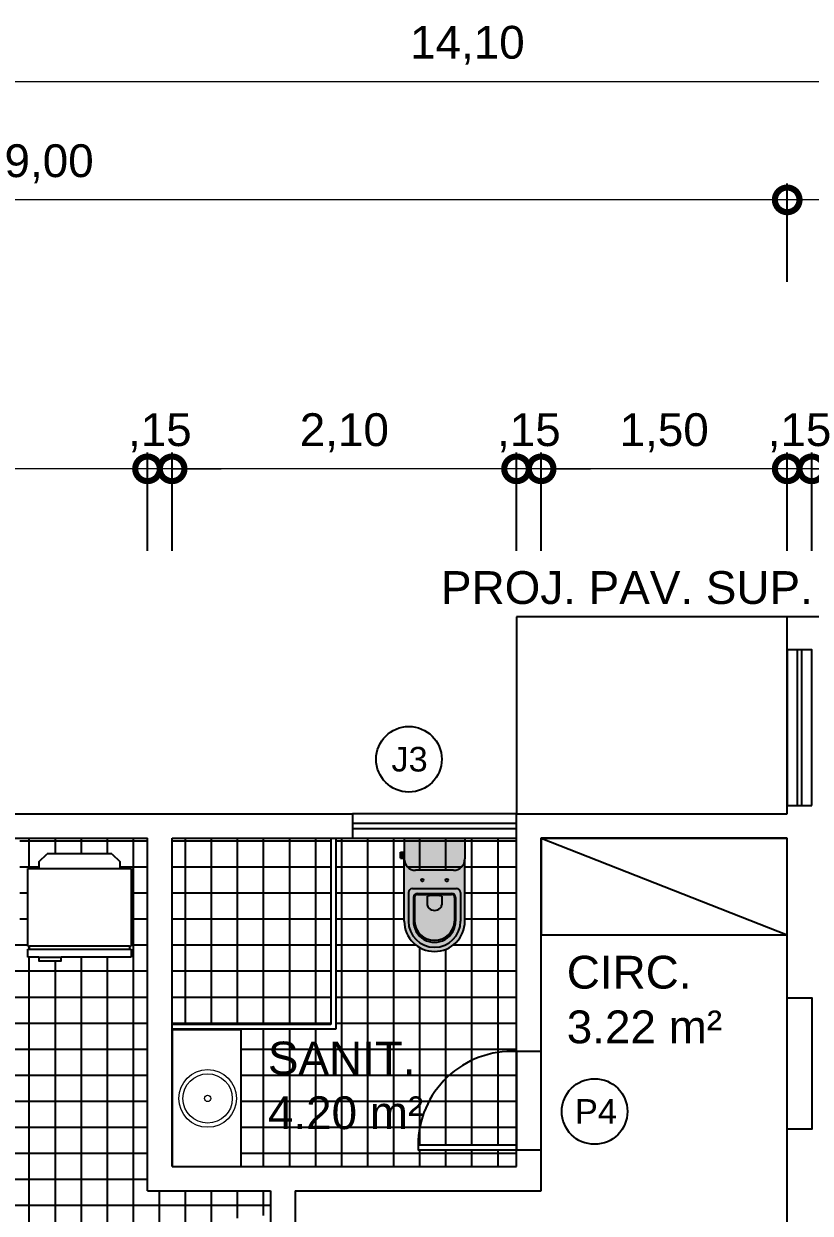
# Model space of a CAD drawing. Header units: millimetres. Extents: x 749.9 to 777.5, y 255.4 to 274.5.
# Drawn here: x 760.04 to 764.84, y 267.24 to 274.49 of the extents above; entities that cross this region are included whole.
import ezdxf
from ezdxf.enums import TextEntityAlignment as Align

# ---------------------------------------------------------------- set-up
doc = ezdxf.new("R2010")
doc.units = ezdxf.units.MM
doc.linetypes.add('DIVIDE', pattern=[31.75, 12.7, -6.35, 0, -6.35, 0, -6.35])
for name, color, linetype in [('ARQ_ALV CT', 5, 'Continuous'), ('ARQ_ESQ CT', 30, 'Continuous'), ('ARQ_ESQ VS', 2, 'Continuous'), ('ARQ_MOB 01', 74, 'Continuous'), ('ARQ_PISO', 1, 'Continuous'), ('ARQ_PROJ SUP', 1, 'DIVIDE'), ('ARQ_SAN 01', 1, 'Continuous'), ('ARQ_SAN 02', 2, 'Continuous'), ('ARQ_TXT 01', 130, 'Continuous'), ('SIMB_PREENCHIMENTO', 253, 'Continuous')]:
    doc.layers.add(name, color=color, linetype=linetype)
doc.layers.add('ARQ_COTA_AZUL', color=5, linetype='Continuous', lineweight=20, true_color=0x0000ff)
doc.layers.add('ARQ_texto_elementos', color=9, linetype='Continuous', lineweight=20)
doc.styles.add('Annot_2.0mm', font='arial.ttf', dxfattribs={"height": 2})
doc.styles.add('cota', font='arial.ttf')
doc.styles.get("Standard").update_dxf_attribs({"font": 'arial.ttf'})
doc.dimstyles.new('Info 01 - annot', dxfattribs={"dimtxt": 2, "dimasz": 3, "dimexe": 1, "dimexo": 1, "dimgap": 1, "dimtad": 1, "dimzin": 4, "dimtxsty": 'cota', "dimblk": 'DOTSMALL', "dimcen": 2, "dimdle": 1, "dimclrd": 256, "dimclre": 256, "dimclrt": 1, "dimazin": 2, "dimtfac": 0.09, "dimtix": 1, "dimtmove": 2, "dimatfit": 2, "dimfxl": 5, "dimfxlon": 1, "dimtolj": 1, "dimtzin": 4, "dimlwd": -1, "dimarcsym": 1})
pattern_1 = [(0, (719.43577, 257.60684), (0, 0.15875), []), (90, (719.43577, 257.60684), (-0.15875, 1e-17), [])]

# ---------------------------------------------------------------- blocks, each defined once
blk = doc.blocks.new('VASO_BELL')
at = {"true_color": 0xffffff}
h = blk.add_hatch(color=7, dxfattribs=at)
h.dxf.hatch_style = 1
edge = h.paths.add_edge_path()
edge.add_line((0, 0), (0.37, 0))
edge.add_line((0.37, 0), (0.37, -0.126))
edge.add_line((0.37, -0.126), (0.37, -0.505))
edge.add_arc((0.185, -0.505), 0.185, 180, 360, ccw=False)
edge.add_line((0, -0.505), (0, -0.126))
edge.add_line((0, -0.126), (0, 0))
h = blk.add_hatch(color=7, dxfattribs=at)
h.dxf.hatch_style = 1
h.paths.add_polyline_path([(-0.0067, -0.0855), (-0.0217, -0.0855), (-0.0217, -0.1205), (-0.0067, -0.1205)])
h = blk.add_hatch(color=7, dxfattribs=at)
h.dxf.hatch_style = 1
h.paths.add_polyline_path([(0, -0.089), (-0.0067, -0.089), (-0.0067, -0.1171), (0, -0.1171)])
at = {"layer": 'ARQ_SAN 01'}
for p, q in [((0.0565, -0.3611), (0.0565, -0.505)), ((0.0625, -0.3611), (0.0625, -0.505)), ((0.0815, -0.3361), (0.2885, -0.3361)), ((0.0815, -0.3421), (0.2885, -0.3421)), ((0.141, -0.3532), (0.141, -0.4061)), ((0.229, -0.3532), (0.229, -0.4061)), ((0.3075, -0.3611), (0.3075, -0.505)), ((0.3135, -0.3611), (0.3135, -0.505))]:
    blk.add_line(p, q, dxfattribs=at)
for centre in [(0.11, -0.255), (0.26, -0.255)]:
    blk.add_circle(centre, 0.0075, dxfattribs=at)
for centre, radius, start, end in [((0.0815, -0.3611), 0.025, 90, 180), ((0.0815, -0.3611), 0.019, 90, 180), ((0.1911, -0.5922), 0.2442, 91.42642, 101.83306), ((0.1789, -0.5922), 0.2442, 78.16694, 88.57358), ((0.2885, -0.3611), 0.025, 0, 90), ((0.2885, -0.3611), 0.019, 0, 90), ((0.168, -0.4061), 0.027, 180, 229.16778), ((0.185, -0.3864), 0.053, 229.16778, 310.83222), ((0.202, -0.4061), 0.027, 310.83222, 0), ((0.185, -0.5055), 0.1285, 179.77728, 0.22272), ((0.185, -0.4994), 0.1226, 182.60055, 357.39945)]:
    blk.add_arc(centre, radius, start, end, dxfattribs=at)
at = {"layer": 'ARQ_SAN 02'}
for p, q in [((0, 0), (0, -0.126)), ((0, 0), (0.37, 0)), ((0.37, 0), (0.37, -0.126)), ((-0.0217, -0.0855), (-0.0065, -0.0855)), ((-0.0217, -0.1205), (-0.0217, -0.0855)), ((-0.0217, -0.1205), (-0.0067, -0.1205)), ((-0.0067, -0.1205), (-0.0067, -0.0855)), ((0, -0.089), (-0.0067, -0.089)), ((0, -0.1171), (-0.0067, -0.1171)), ((0, -0.505), (0, -0.126)), ((0.37, -0.505), (0.37, -0.126)), ((0.301, -0.195), (0.069, -0.195)), ((0.026, -0.3311), (0.026, -0.505)), ((0.051, -0.3061), (0.319, -0.3061)), ((0.344, -0.3311), (0.344, -0.505))]:
    blk.add_line(p, q, dxfattribs=at)
for centre, radius, start, end in [((0.069, -0.126), 0.069, 180, 270), ((0.301, -0.126), 0.069, 270, 0), ((0.051, -0.3311), 0.025, 90, 180), ((0.319, -0.3311), 0.025, 0, 90), ((0.185, -0.505), 0.185, 180, 0), ((0.185, -0.505), 0.159, 180, 0)]:
    blk.add_arc(centre, radius, start, end, dxfattribs=at)
blk = doc.blocks.new('_DotSmall')
at = {"color": 0, "linetype": 'ByBlock', "const_width": 0.5}
blk.add_lwpolyline([(-0.0625, 0, 1), (0.0625, 0, 1)], format="xyb", close=True, dxfattribs=at)
blk = doc.blocks.new('*D63')
at = {"layer": 'ARQ_COTA_AZUL', "lineweight": -2, "transparency": 16777216}
for p, q in [((764.8465, 271.2808), (764.8465, 271.8808)), ((768.3465, 271.2808), (768.3465, 271.8808))]:
    blk.add_line(p, q, dxfattribs=at)
at = {"layer": 'ARQ_COTA_AZUL', "transparency": 16777216}
blk.add_line((768.4465, 271.7808), (764.7465, 271.7808), dxfattribs=at)
at = {"layer": 'ARQ_COTA_AZUL', "transparency": 16777216, "xscale": 0.3, "yscale": 0.3, "zscale": 0.3, "rotation": 180}
blk.add_blockref('_DotSmall', (764.8465, 271.7808), dxfattribs=at)
at = {"layer": 'ARQ_COTA_AZUL', "transparency": 16777216, "xscale": 0.3, "yscale": 0.3, "zscale": 0.3}
blk.add_blockref('_DotSmall', (768.3465, 271.7808), dxfattribs=at)
at = {"layer": 'ARQ_COTA_AZUL', "color": 1, "transparency": 16777216, "insert": (766.5965, 272.001), "char_height": 0.2, "attachment_point": 5, "style": 'cota'}
blk.add_mtext('\\A1;3,50', dxfattribs=at)
blk = doc.blocks.new('*D64')
at = {"layer": 'ARQ_COTA_AZUL', "lineweight": -2, "transparency": 16777216}
for p, q in [((764.6965, 271.2808), (764.6965, 271.8808)), ((764.8465, 271.2808), (764.8465, 271.8808))]:
    blk.add_line(p, q, dxfattribs=at)
at = {"layer": 'ARQ_COTA_AZUL', "transparency": 16777216}
for p, q in [((764.6965, 271.7808), (764.3965, 271.7808)), ((764.8465, 271.7808), (764.6965, 271.7808)), ((764.8465, 271.7808), (765.1465, 271.7808))]:
    blk.add_line(p, q, dxfattribs=at)
at = {"layer": 'ARQ_COTA_AZUL', "transparency": 16777216, "xscale": 0.3, "yscale": 0.3, "zscale": 0.3}
blk.add_blockref('_DotSmall', (764.6965, 271.7808), dxfattribs=at)
at = {"layer": 'ARQ_COTA_AZUL', "transparency": 16777216, "xscale": 0.3, "yscale": 0.3, "zscale": 0.3, "rotation": 180}
blk.add_blockref('_DotSmall', (764.8465, 271.7808), dxfattribs=at)
at = {"layer": 'ARQ_COTA_AZUL', "color": 1, "transparency": 16777216, "insert": (764.7715, 272.001), "char_height": 0.2, "attachment_point": 5, "style": 'cota'}
blk.add_mtext('\\A1;,15', dxfattribs=at)
blk = doc.blocks.new('*D65')
at = {"layer": 'ARQ_COTA_AZUL', "lineweight": -2, "transparency": 16777216}
for p, q in [((763.1965, 271.2808), (763.1965, 271.8808)), ((764.6965, 271.2808), (764.6965, 271.8808))]:
    blk.add_line(p, q, dxfattribs=at)
at = {"layer": 'ARQ_COTA_AZUL', "transparency": 16777216}
blk.add_line((764.7965, 271.7808), (763.0965, 271.7808), dxfattribs=at)
at = {"layer": 'ARQ_COTA_AZUL', "transparency": 16777216, "xscale": 0.3, "yscale": 0.3, "zscale": 0.3, "rotation": 180}
blk.add_blockref('_DotSmall', (763.1965, 271.7808), dxfattribs=at)
at = {"layer": 'ARQ_COTA_AZUL', "transparency": 16777216, "xscale": 0.3, "yscale": 0.3, "zscale": 0.3}
blk.add_blockref('_DotSmall', (764.6965, 271.7808), dxfattribs=at)
at = {"layer": 'ARQ_COTA_AZUL', "color": 1, "transparency": 16777216, "insert": (763.9465, 272.001), "char_height": 0.2, "attachment_point": 5, "style": 'cota'}
blk.add_mtext('\\A1;1,50', dxfattribs=at)
blk = doc.blocks.new('*D66')
at = {"layer": 'ARQ_COTA_AZUL', "lineweight": -2, "transparency": 16777216}
for p, q in [((763.0465, 271.2808), (763.0465, 271.8808)), ((763.1965, 271.2808), (763.1965, 271.8808))]:
    blk.add_line(p, q, dxfattribs=at)
at = {"layer": 'ARQ_COTA_AZUL', "transparency": 16777216}
for p, q in [((763.0465, 271.7808), (762.7465, 271.7808)), ((763.1965, 271.7808), (763.0465, 271.7808)), ((763.1965, 271.7808), (763.4965, 271.7808))]:
    blk.add_line(p, q, dxfattribs=at)
at = {"layer": 'ARQ_COTA_AZUL', "transparency": 16777216, "xscale": 0.3, "yscale": 0.3, "zscale": 0.3}
blk.add_blockref('_DotSmall', (763.0465, 271.7808), dxfattribs=at)
at = {"layer": 'ARQ_COTA_AZUL', "transparency": 16777216, "xscale": 0.3, "yscale": 0.3, "zscale": 0.3, "rotation": 180}
blk.add_blockref('_DotSmall', (763.1965, 271.7808), dxfattribs=at)
at = {"layer": 'ARQ_COTA_AZUL', "color": 1, "transparency": 16777216, "insert": (763.1215, 272.001), "char_height": 0.2, "attachment_point": 5, "style": 'cota'}
blk.add_mtext('\\A1;,15', dxfattribs=at)
blk = doc.blocks.new('*D67')
at = {"layer": 'ARQ_COTA_AZUL', "lineweight": -2, "transparency": 16777216}
for p, q in [((760.9465, 271.2808), (760.9465, 271.8808)), ((763.0465, 271.2808), (763.0465, 271.8808))]:
    blk.add_line(p, q, dxfattribs=at)
at = {"layer": 'ARQ_COTA_AZUL', "transparency": 16777216}
blk.add_line((763.1465, 271.7808), (760.8465, 271.7808), dxfattribs=at)
at = {"layer": 'ARQ_COTA_AZUL', "transparency": 16777216, "xscale": 0.3, "yscale": 0.3, "zscale": 0.3, "rotation": 180}
blk.add_blockref('_DotSmall', (760.9465, 271.7808), dxfattribs=at)
at = {"layer": 'ARQ_COTA_AZUL', "transparency": 16777216, "xscale": 0.3, "yscale": 0.3, "zscale": 0.3}
blk.add_blockref('_DotSmall', (763.0465, 271.7808), dxfattribs=at)
at = {"layer": 'ARQ_COTA_AZUL', "color": 1, "transparency": 16777216, "insert": (761.9965, 272.001), "char_height": 0.2, "attachment_point": 5, "style": 'cota'}
blk.add_mtext('\\A1;2,10', dxfattribs=at)
blk = doc.blocks.new('*D68')
at = {"layer": 'ARQ_COTA_AZUL', "lineweight": -2, "transparency": 16777216}
for p, q in [((760.7965, 271.2808), (760.7965, 271.8808)), ((760.9465, 271.2808), (760.9465, 271.8808))]:
    blk.add_line(p, q, dxfattribs=at)
at = {"layer": 'ARQ_COTA_AZUL', "transparency": 16777216}
for p, q in [((760.7965, 271.7808), (760.4965, 271.7808)), ((760.9465, 271.7808), (760.7965, 271.7808)), ((760.9465, 271.7808), (761.2465, 271.7808))]:
    blk.add_line(p, q, dxfattribs=at)
at = {"layer": 'ARQ_COTA_AZUL', "transparency": 16777216, "xscale": 0.3, "yscale": 0.3, "zscale": 0.3}
blk.add_blockref('_DotSmall', (760.7965, 271.7808), dxfattribs=at)
at = {"layer": 'ARQ_COTA_AZUL', "transparency": 16777216, "xscale": 0.3, "yscale": 0.3, "zscale": 0.3, "rotation": 180}
blk.add_blockref('_DotSmall', (760.9465, 271.7808), dxfattribs=at)
at = {"layer": 'ARQ_COTA_AZUL', "color": 1, "transparency": 16777216, "insert": (760.8715, 272.001), "char_height": 0.2, "attachment_point": 5, "style": 'cota'}
blk.add_mtext('\\A1;,15', dxfattribs=at)
blk = doc.blocks.new('*D69')
at = {"layer": 'ARQ_COTA_AZUL', "lineweight": -2, "transparency": 16777216}
for p, q in [((757.0465, 271.2808), (757.0465, 271.8808)), ((760.7965, 271.2808), (760.7965, 271.8808))]:
    blk.add_line(p, q, dxfattribs=at)
at = {"layer": 'ARQ_COTA_AZUL', "transparency": 16777216}
blk.add_line((760.8965, 271.7808), (756.9465, 271.7808), dxfattribs=at)
at = {"layer": 'ARQ_COTA_AZUL', "transparency": 16777216, "xscale": 0.3, "yscale": 0.3, "zscale": 0.3, "rotation": 180}
blk.add_blockref('_DotSmall', (757.0465, 271.7808), dxfattribs=at)
at = {"layer": 'ARQ_COTA_AZUL', "transparency": 16777216, "xscale": 0.3, "yscale": 0.3, "zscale": 0.3}
blk.add_blockref('_DotSmall', (760.7965, 271.7808), dxfattribs=at)
at = {"layer": 'ARQ_COTA_AZUL', "color": 1, "transparency": 16777216, "insert": (758.9215, 272.001), "char_height": 0.2, "attachment_point": 5, "style": 'cota'}
blk.add_mtext('\\A1;3,75', dxfattribs=at)
blk = doc.blocks.new('*D72')
at = {"layer": 'ARQ_COTA_AZUL', "transparency": 16777216}
for p, q in [((753.2182, 269.6783), (753.2182, 269.9783)), ((753.2182, 269.6783), (753.2182, 269.5283)), ((753.2182, 269.5283), (753.2182, 269.2283))]:
    blk.add_line(p, q, dxfattribs=at)
at = {"layer": 'ARQ_COTA_AZUL', "lineweight": -2, "transparency": 16777216}
for p, q in [((753.7182, 269.6783), (753.1182, 269.6783)), ((753.7182, 269.5283), (753.1182, 269.5283))]:
    blk.add_line(p, q, dxfattribs=at)
at = {"layer": 'ARQ_COTA_AZUL', "transparency": 16777216, "xscale": 0.3, "yscale": 0.3, "zscale": 0.3}
for p, rotation in [((753.2182, 269.6783), 270), ((753.2182, 269.5283), 90)]:
    blk.add_blockref('_DotSmall', p, dxfattribs=dict(at, rotation=rotation))
at = {"layer": 'ARQ_COTA_AZUL', "color": 1, "transparency": 16777216, "insert": (752.998, 269.6033), "char_height": 0.2, "attachment_point": 5, "rotation": 90, "style": 'cota'}
blk.add_mtext('\\A1;,15', dxfattribs=at)
blk = doc.blocks.new('*D96')
at = {"layer": 'ARQ_COTA_AZUL', "lineweight": -2, "transparency": 16777216}
for p, q in [((764.6965, 272.9206), (764.6965, 273.5206)), ((768.4965, 272.9206), (768.4965, 273.5206))]:
    blk.add_line(p, q, dxfattribs=at)
at = {"layer": 'ARQ_COTA_AZUL', "transparency": 16777216}
blk.add_line((768.5965, 273.4206), (764.5965, 273.4206), dxfattribs=at)
at = {"layer": 'ARQ_COTA_AZUL', "transparency": 16777216, "xscale": 0.3, "yscale": 0.3, "zscale": 0.3, "rotation": 180}
blk.add_blockref('_DotSmall', (764.6965, 273.4206), dxfattribs=at)
at = {"layer": 'ARQ_COTA_AZUL', "transparency": 16777216, "xscale": 0.3, "yscale": 0.3, "zscale": 0.3}
blk.add_blockref('_DotSmall', (768.4965, 273.4206), dxfattribs=at)
at = {"layer": 'ARQ_COTA_AZUL', "color": 1, "transparency": 16777216, "insert": (766.5965, 273.6408), "char_height": 0.2, "attachment_point": 5, "style": 'cota'}
blk.add_mtext('\\A1;3,80', dxfattribs=at)
blk = doc.blocks.new('*D97')
at = {"layer": 'ARQ_COTA_AZUL', "lineweight": -2, "transparency": 16777216}
for p, q in [((755.6965, 272.9206), (755.6965, 273.5206)), ((764.6965, 272.9206), (764.6965, 273.5206))]:
    blk.add_line(p, q, dxfattribs=at)
at = {"layer": 'ARQ_COTA_AZUL', "transparency": 16777216}
blk.add_line((764.7965, 273.4206), (755.5965, 273.4206), dxfattribs=at)
at = {"layer": 'ARQ_COTA_AZUL', "transparency": 16777216, "xscale": 0.3, "yscale": 0.3, "zscale": 0.3, "rotation": 180}
blk.add_blockref('_DotSmall', (755.6965, 273.4206), dxfattribs=at)
at = {"layer": 'ARQ_COTA_AZUL', "transparency": 16777216, "xscale": 0.3, "yscale": 0.3, "zscale": 0.3}
blk.add_blockref('_DotSmall', (764.6965, 273.4206), dxfattribs=at)
at = {"layer": 'ARQ_COTA_AZUL', "color": 1, "transparency": 16777216, "insert": (760.1965, 273.6408), "char_height": 0.2, "attachment_point": 5, "style": 'cota'}
blk.add_mtext('\\A1;9,00', dxfattribs=at)
blk = doc.blocks.new('*D98')
at = {"layer": 'ARQ_COTA_AZUL', "transparency": 16777216}
blk.add_line((751.6672, 270.9783), (751.6672, 269.5783), dxfattribs=at)
at = {"layer": 'ARQ_COTA_AZUL', "lineweight": -2, "transparency": 16777216}
for p, q in [((752.1672, 270.8783), (751.5672, 270.8783)), ((752.1672, 269.6783), (751.5672, 269.6783))]:
    blk.add_line(p, q, dxfattribs=at)
at = {"layer": 'ARQ_COTA_AZUL', "transparency": 16777216, "xscale": 0.3, "yscale": 0.3, "zscale": 0.3}
for p, rotation in [((751.6672, 270.8783), 90), ((751.6672, 269.6783), 270)]:
    blk.add_blockref('_DotSmall', p, dxfattribs=dict(at, rotation=rotation))
at = {"layer": 'ARQ_COTA_AZUL', "color": 1, "transparency": 16777216, "insert": (751.447, 270.2783), "char_height": 0.2, "attachment_point": 5, "rotation": 90, "style": 'cota'}
blk.add_mtext('\\A1;1,20', dxfattribs=at)
blk = doc.blocks.new('*D99')
at = {"layer": 'ARQ_COTA_AZUL', "transparency": 16777216}
blk.add_line((751.6672, 269.7783), (751.6672, 266.0783), dxfattribs=at)
at = {"layer": 'ARQ_COTA_AZUL', "lineweight": -2, "transparency": 16777216}
for p, q in [((752.1672, 269.6783), (751.5672, 269.6783)), ((752.1672, 266.1783), (751.5672, 266.1783))]:
    blk.add_line(p, q, dxfattribs=at)
at = {"layer": 'ARQ_COTA_AZUL', "transparency": 16777216, "xscale": 0.3, "yscale": 0.3, "zscale": 0.3}
for p, rotation in [((751.6672, 269.6783), 90), ((751.6672, 266.1783), 270)]:
    blk.add_blockref('_DotSmall', p, dxfattribs=dict(at, rotation=rotation))
at = {"layer": 'ARQ_COTA_AZUL', "color": 1, "transparency": 16777216, "insert": (751.447, 267.9283), "char_height": 0.2, "attachment_point": 5, "rotation": 90, "style": 'cota'}
blk.add_mtext('\\A1;3,50', dxfattribs=at)
blk = doc.blocks.new('*D102')
at = {"layer": 'ARQ_COTA_AZUL', "transparency": 16777216}
blk.add_line((750.2508, 270.9783), (750.2508, 262.1283), dxfattribs=at)
at = {"layer": 'ARQ_COTA_AZUL', "lineweight": -2, "transparency": 16777216}
for p, q in [((750.7508, 270.8783), (750.1508, 270.8783)), ((750.7508, 262.2283), (750.1508, 262.2283))]:
    blk.add_line(p, q, dxfattribs=at)
at = {"layer": 'ARQ_COTA_AZUL', "transparency": 16777216, "xscale": 0.3, "yscale": 0.3, "zscale": 0.3}
for p, rotation in [((750.2508, 270.8783), 90), ((750.2508, 262.2283), 270)]:
    blk.add_blockref('_DotSmall', p, dxfattribs=dict(at, rotation=rotation))
at = {"layer": 'ARQ_COTA_AZUL', "color": 1, "transparency": 16777216, "insert": (750.0306, 266.5533), "char_height": 0.2, "attachment_point": 5, "rotation": 90, "style": 'cota'}
blk.add_mtext('\\A1;8,65', dxfattribs=at)
blk = doc.blocks.new('*D108')
at = {"layer": 'ARQ_COTA_AZUL', "transparency": 16777216}
blk.add_line((753.2182, 266.2283), (753.2182, 267.4783), dxfattribs=at)
at = {"layer": 'ARQ_COTA_AZUL', "lineweight": -2, "transparency": 16777216}
for p, q in [((753.7182, 267.3783), (753.1182, 267.3783)), ((753.7182, 266.3283), (753.1182, 266.3283))]:
    blk.add_line(p, q, dxfattribs=at)
at = {"layer": 'ARQ_COTA_AZUL', "transparency": 16777216, "xscale": 0.3, "yscale": 0.3, "zscale": 0.3}
for p, rotation in [((753.2182, 267.3783), 90), ((753.2182, 266.3283), 270)]:
    blk.add_blockref('_DotSmall', p, dxfattribs=dict(at, rotation=rotation))
at = {"layer": 'ARQ_COTA_AZUL', "color": 1, "transparency": 16777216, "insert": (752.998, 266.8533), "char_height": 0.2, "attachment_point": 5, "rotation": 90, "style": 'cota'}
blk.add_mtext('\\A1;1,05', dxfattribs=at)
blk = doc.blocks.new('*D109')
at = {"layer": 'ARQ_COTA_AZUL', "transparency": 16777216}
for p, q in [((753.2182, 267.5283), (753.2182, 267.8283)), ((753.2182, 267.3783), (753.2182, 267.5283)), ((753.2182, 267.3783), (753.2182, 267.0783))]:
    blk.add_line(p, q, dxfattribs=at)
at = {"layer": 'ARQ_COTA_AZUL', "lineweight": -2, "transparency": 16777216}
for p, q in [((753.7182, 267.5283), (753.1182, 267.5283)), ((753.7182, 267.3783), (753.1182, 267.3783))]:
    blk.add_line(p, q, dxfattribs=at)
at = {"layer": 'ARQ_COTA_AZUL', "transparency": 16777216, "xscale": 0.3, "yscale": 0.3, "zscale": 0.3}
for p, rotation in [((753.2182, 267.5283), 270), ((753.2182, 267.3783), 90)]:
    blk.add_blockref('_DotSmall', p, dxfattribs=dict(at, rotation=rotation))
at = {"layer": 'ARQ_COTA_AZUL', "color": 1, "transparency": 16777216, "insert": (752.998, 267.4533), "char_height": 0.2, "attachment_point": 5, "rotation": 90, "style": 'cota'}
blk.add_mtext('\\A1;,15', dxfattribs=at)
blk = doc.blocks.new('*D110')
at = {"layer": 'ARQ_COTA_AZUL', "transparency": 16777216}
blk.add_line((753.2182, 267.4283), (753.2182, 269.6283), dxfattribs=at)
at = {"layer": 'ARQ_COTA_AZUL', "lineweight": -2, "transparency": 16777216}
for p, q in [((753.7182, 269.5283), (753.1182, 269.5283)), ((753.7182, 267.5283), (753.1182, 267.5283))]:
    blk.add_line(p, q, dxfattribs=at)
at = {"layer": 'ARQ_COTA_AZUL', "transparency": 16777216, "xscale": 0.3, "yscale": 0.3, "zscale": 0.3}
for p, rotation in [((753.2182, 269.5283), 90), ((753.2182, 267.5283), 270)]:
    blk.add_blockref('_DotSmall', p, dxfattribs=dict(at, rotation=rotation))
at = {"layer": 'ARQ_COTA_AZUL', "color": 1, "transparency": 16777216, "insert": (752.998, 268.5283), "char_height": 0.2, "attachment_point": 5, "rotation": 90, "style": 'cota'}
blk.add_mtext('\\A1;2,00', dxfattribs=at)
blk = doc.blocks.new('*D111')
at = {"layer": 'ARQ_COTA_AZUL', "transparency": 16777216}
blk.add_line((753.2182, 269.5783), (753.2182, 270.8283), dxfattribs=at)
at = {"layer": 'ARQ_COTA_AZUL', "lineweight": -2, "transparency": 16777216}
for p, q in [((753.7182, 270.7283), (753.1182, 270.7283)), ((753.7182, 269.6783), (753.1182, 269.6783))]:
    blk.add_line(p, q, dxfattribs=at)
at = {"layer": 'ARQ_COTA_AZUL', "transparency": 16777216, "xscale": 0.3, "yscale": 0.3, "zscale": 0.3}
for p, rotation in [((753.2182, 270.7283), 90), ((753.2182, 269.6783), 270)]:
    blk.add_blockref('_DotSmall', p, dxfattribs=dict(at, rotation=rotation))
at = {"layer": 'ARQ_COTA_AZUL', "color": 1, "transparency": 16777216, "insert": (752.998, 270.2033), "char_height": 0.2, "attachment_point": 5, "rotation": 90, "style": 'cota'}
blk.add_mtext('\\A1;1,05', dxfattribs=at)
blk = doc.blocks.new('*D112')
at = {"layer": 'ARQ_COTA_AZUL', "transparency": 16777216}
for p, q in [((753.2182, 270.8783), (753.2182, 271.1783)), ((753.2182, 270.7283), (753.2182, 270.8783)), ((753.2182, 270.7283), (753.2182, 270.4283))]:
    blk.add_line(p, q, dxfattribs=at)
at = {"layer": 'ARQ_COTA_AZUL', "lineweight": -2, "transparency": 16777216}
for p, q in [((753.7182, 270.8783), (753.1182, 270.8783)), ((753.7182, 270.7283), (753.1182, 270.7283))]:
    blk.add_line(p, q, dxfattribs=at)
at = {"layer": 'ARQ_COTA_AZUL', "transparency": 16777216, "xscale": 0.3, "yscale": 0.3, "zscale": 0.3}
for p, rotation in [((753.2182, 270.8783), 270), ((753.2182, 270.7283), 90)]:
    blk.add_blockref('_DotSmall', p, dxfattribs=dict(at, rotation=rotation))
at = {"layer": 'ARQ_COTA_AZUL', "color": 1, "transparency": 16777216, "insert": (752.998, 270.8033), "char_height": 0.2, "attachment_point": 5, "rotation": 90, "style": 'cota'}
blk.add_mtext('\\A1;,15', dxfattribs=at)
blk = doc.blocks.new('*D88')
at = {"layer": 'ARQ_COTA_AZUL', "lineweight": -2, "transparency": 16777216}
for p, q in [((755.6965, 273.6426), (755.6965, 274.2426)), ((769.7965, 273.6426), (769.7965, 274.2426))]:
    blk.add_line(p, q, dxfattribs=at)
at = {"layer": 'ARQ_COTA_AZUL', "transparency": 16777216}
blk.add_line((755.5965, 274.1426), (769.8965, 274.1426), dxfattribs=at)
at = {"layer": 'ARQ_COTA_AZUL', "transparency": 16777216, "xscale": 0.3, "yscale": 0.3, "zscale": 0.3, "rotation": 180}
blk.add_blockref('_DotSmall', (755.6965, 274.1426), dxfattribs=at)
at = {"layer": 'ARQ_COTA_AZUL', "transparency": 16777216, "xscale": 0.3, "yscale": 0.3, "zscale": 0.3}
blk.add_blockref('_DotSmall', (769.7965, 274.1426), dxfattribs=at)
at = {"layer": 'ARQ_COTA_AZUL', "color": 1, "transparency": 16777216, "insert": (762.7465, 274.3628), "char_height": 0.2, "attachment_point": 5, "style": 'cota'}
blk.add_mtext('\\A1;14,10', dxfattribs=at)

msp = doc.modelspace()

# ---------------------------------------------------------------- hatches: boundary and pattern name
at = {"layer": 'SIMB_PREENCHIMENTO'}
h = msp.add_hatch(dxfattribs=at)
h.set_pattern_fill('NET', color=256, scale=0.05)
h.set_pattern_definition(pattern_1)
h.paths.add_polyline_path([(761.5465, 266.3283), (761.5465, 266.4283), (760.7372, 266.4283), (760.7372, 266.4583, -0.428893), (761.5465, 267.2283), (761.5465, 267.3783), (760.7965, 267.3783), (760.7965, 269.5283), (760.0172, 269.5283), (760.0172, 269.3414), (760.0172, 268.9283), (757.6465, 268.9283), (757.6465, 267.9292), (757.0465, 267.9292), (757.0465, 267.2283, -0.428893), (757.8559, 266.4583), (757.8559, 266.4283), (757.0465, 266.4283), (757.0465, 266.3283)])
h.paths.add_polyline_path([(757.685, 267.4816), (757.685, 267.4448, -1), (757.685, 267.3959), (757.685, 267.256), (757.085, 267.256), (757.085, 267.856), (757.685, 267.856), (757.685, 267.7777, -1), (757.685, 267.7288), (757.685, 267.692, -1), (757.685, 267.6431), (757.685, 267.6063, -1), (757.685, 267.5574), (757.685, 267.5305, -1)], flags=16)
h.paths.add_polyline_path([(757.685, 267.4846), (757.685, 267.5275, -1)], flags=0)
h.paths.add_polyline_path([(757.685, 267.5604), (757.685, 267.6033, -1)], flags=0)
h.paths.add_polyline_path([(757.685, 267.3989), (757.685, 267.4418, -1)], flags=0)
h.paths.add_polyline_path([(757.685, 267.6461), (757.685, 267.689, -1)], flags=0)
h.paths.add_polyline_path([(757.685, 267.7318), (757.685, 267.7747, -1)], flags=0)
h.paths.add_polyline_path([(757.675, 267.266), (757.145, 267.266), (757.145, 267.846), (757.675, 267.846)], flags=0)
h.paths.add_polyline_path([(757.5894, 267.4247), (757.5794, 267.4247, 0.403173), (757.5276, 267.4766), (757.5276, 267.4866, -0.404923)], flags=0)
h.paths.add_polyline_path([(757.5256, 267.3609, -0.404923), (757.4637, 267.4227), (757.4737, 267.4227, 0.403173), (757.5256, 267.3709)], flags=0)
h.paths.add_polyline_path([(757.4619, 267.4247), (757.4637, 267.4247, -0.404923), (757.5256, 267.4866, -0.414871), (757.5913, 267.4227), (757.5894, 267.4227, -0.404923), (757.5276, 267.3609, -0.414871)], flags=0)
h.paths.add_polyline_path([(757.5894, 267.6794), (757.5794, 267.6794, 0.403173), (757.5276, 267.7313), (757.5276, 267.7413, -0.404923)], flags=0)
h.paths.add_polyline_path([(757.5256, 267.6156, -0.404923), (757.4637, 267.6774), (757.4737, 267.6774, 0.403173), (757.5256, 267.6256)], flags=0)
h.paths.add_polyline_path([(757.4619, 267.6794), (757.4637, 267.6794, -0.404923), (757.5256, 267.7413, -0.414871), (757.5913, 267.6774), (757.5894, 267.6774, -0.404923), (757.5276, 267.6156, -0.414871)], flags=0)
h.paths.add_polyline_path([(757.5694, 267.4247, -0.414214), (757.5276, 267.3809, -0.414214), (757.4837, 267.4227, -0.414214), (757.5256, 267.4666, -0.414214)], flags=0)
h.paths.add_polyline_path([(757.5276, 267.6356, -0.414214), (757.4837, 267.6774, -0.414214), (757.5256, 267.7213, -0.414214), (757.5694, 267.6794, -0.414214)], flags=0)
h.paths.add_polyline_path([(757.3771, 267.4247), (757.3672, 267.4247, 0.403173), (757.3153, 267.4766), (757.3153, 267.4866, -0.404923)], flags=0)
h.paths.add_polyline_path([(757.3133, 267.3609, -0.404923), (757.2515, 267.4227), (757.2615, 267.4227, 0.403173), (757.3133, 267.3709)], flags=0)
h.paths.add_polyline_path([(757.2496, 267.4247), (757.2515, 267.4247, -0.404923), (757.3133, 267.4866, -0.414871), (757.379, 267.4227), (757.3771, 267.4227, -0.404923), (757.3153, 267.3609, -0.414871)], flags=0)
h.paths.add_polyline_path([(757.3771, 267.6794), (757.3672, 267.6794, 0.403173), (757.3153, 267.7313), (757.3153, 267.7413, -0.404923)], flags=0)
h.paths.add_polyline_path([(757.3133, 267.6156, -0.404923), (757.2515, 267.6774), (757.2615, 267.6774, 0.403173), (757.3133, 267.6256)], flags=0)
h.paths.add_polyline_path([(757.2496, 267.6794), (757.2515, 267.6794, -0.404923), (757.3133, 267.7413, -0.414871), (757.379, 267.6774), (757.3771, 267.6774, -0.404923), (757.3153, 267.6156, -0.414871)], flags=0)
h.paths.add_polyline_path([(757.3572, 267.4247, -0.414214), (757.3153, 267.3809, -0.414214), (757.2715, 267.4227, -0.414214), (757.3133, 267.4666, -0.414214)], flags=0)
h.paths.add_polyline_path([(757.3153, 267.6356, -0.414214), (757.2715, 267.6774, -0.414214), (757.3133, 267.7213, -0.414214), (757.3572, 267.6794, -0.414214)], flags=0)
h.paths.add_polyline_path([(760.0672, 268.8041), (760.0672, 268.8516), (760.0772, 268.8516), (760.0772, 268.8716), (760.0672, 268.8716), (760.0672, 269.3441), (760.1347, 269.3441), (760.1347, 269.3841), (760.1847, 269.4341), (760.5797, 269.4341), (760.6297, 269.3841), (760.6297, 269.3441), (760.6972, 269.3441), (760.6972, 268.8716), (760.6872, 268.8716), (760.6872, 268.8516), (760.6972, 268.8516), (760.6972, 268.8041), (760.2697, 268.8041), (760.2697, 268.7816), (760.1347, 268.7816), (760.1347, 268.8041)], flags=16)
h = msp.add_hatch(dxfattribs=at)
h.set_pattern_fill('NET', color=256, scale=0.05)
h.set_pattern_definition(pattern_1)
h.paths.add_polyline_path([(761.9147, 269.5283), (760.9465, 269.5283), (760.9465, 268.3941), (761.9147, 268.3941)])
h = msp.add_hatch(dxfattribs=at)
h.set_pattern_fill('NET', color=256, scale=0.05)
h.set_pattern_definition(pattern_1)
h.paths.add_polyline_path([(763.0465, 268.2283), (763.0465, 269.5283), (762.0465, 269.5283), (761.9447, 269.5283), (761.9447, 268.3641), (761.3671, 268.3641), (761.3671, 267.5283), (763.0465, 267.5283), (763.0465, 267.6283), (762.4465, 267.6283), (762.4465, 267.6583, -0.429311)])
h.paths.add_polyline_path([(762.3615, 269.0233), (762.3615, 269.4023, 0.414214), (762.4305, 269.3333), (762.6625, 269.3333, 0.414214), (762.7315, 269.4023), (762.7315, 269.0233, -1)], flags=16)
h.paths.add_polyline_path([(762.3875, 269.0233), (762.3875, 269.1972, -0.414214), (762.4125, 269.2222), (762.6805, 269.2222, -0.414214), (762.7055, 269.1972), (762.7055, 269.0233, -1)], flags=0)
h.paths.add_polyline_path([(762.418, 269.0223), (762.418, 269.1672, -0.414214), (762.443, 269.1922), (762.65, 269.1922, -0.414214), (762.675, 269.1672), (762.675, 269.0233, -1)], flags=0)
h.paths.add_polyline_path([(762.424, 269.0233), (762.424, 269.1672, -0.414214), (762.443, 269.1862), (762.65, 269.1862, -0.414214), (762.669, 269.1672), (762.669, 269.0233, -0.955612)], flags=0)
h.paths.add_polyline_path([(762.5119, 269.1017, -0.217888), (762.5025, 269.1221), (762.5025, 269.1751, -0.045439), (762.5465, 269.1802, -0.045439), (762.5905, 269.1751), (762.5905, 269.1221, -0.217888), (762.5812, 269.1017, -0.372217)], flags=0)
h.paths.add_polyline_path([(762.464, 269.2733, -1), (762.479, 269.2733, -1)], flags=0)
h.paths.add_polyline_path([(762.614, 269.2733, -1), (762.629, 269.2733, -1)], flags=0)
h.paths.add_polyline_path([(762.3399, 269.4077), (762.3399, 269.4427), (762.355, 269.4427), (762.3615, 269.4393), (762.3549, 269.4393), (762.3549, 269.4077)], flags=16)
h = msp.add_hatch(dxfattribs=at)
h.set_pattern_fill('NET', color=256, scale=0.05)
h.set_pattern_definition(pattern_1)
h.paths.add_polyline_path([(763.0465, 268.2283, 0.429311), (762.4465, 267.6583), (763.0465, 267.6583)])

# ---------------------------------------------------------------- linework, layer by layer
for p, q in [((760.1347, 269.3841), (760.1847, 269.4341)), ((760.5797, 269.4341), (760.1847, 269.4341)), ((760.5797, 269.4341), (760.6297, 269.3841)), ((760.0672, 269.3441), (760.1347, 269.3441)), ((760.0672, 268.8716), (760.0672, 269.3441)), ((760.1347, 269.3841), (760.1347, 269.3441)), ((760.6297, 269.3441), (760.6297, 269.3841)), ((760.6972, 269.3441), (760.6972, 268.8716)), ((760.0672, 268.8041), (760.0672, 268.8516)), ((760.0772, 268.8516), (760.0772, 268.8716)), ((760.6872, 268.8716), (760.0772, 268.8716)), ((760.0772, 268.8516), (760.6872, 268.8516)), ((760.6872, 268.8716), (760.6872, 268.8516)), ((760.6972, 268.8516), (760.6972, 268.8041)), ((760.1347, 268.8041), (760.0672, 268.8041)), ((760.1347, 268.8041), (760.2697, 268.8041)), ((760.6972, 268.8041), (760.2697, 268.8041))]:
    msp.add_line(p, q)
for points in [[(760.1347, 269.3441), (760.6297, 269.3441)], [(760.6297, 269.3441), (760.6972, 269.3441)], [(760.0672, 268.8716), (760.0772, 268.8716)], [(760.0672, 268.8516), (760.0772, 268.8516)], [(760.6872, 268.8716), (760.6972, 268.8716)], [(760.6872, 268.8516), (760.6972, 268.8516)], [(760.1347, 268.8041), (760.1347, 268.7816), (760.2697, 268.7816), (760.2697, 268.8041)]]:
    msp.add_lwpolyline(points)
for centre in [(762.3901, 270.0101), (763.5225, 267.8626)]:
    msp.add_circle(centre, 0.2)
at = {"layer": 'ARQ_ALV CT'}
for p, q in [((764.6965, 269.6783), (764.6965, 270.8783)), ((768.4965, 270.8783), (764.6965, 270.8783)), ((755.6965, 269.6783), (762.0465, 269.6783)), ((763.0465, 269.6783), (762.0465, 269.6783)), ((763.0465, 269.6783), (764.6965, 269.6783)), ((757.0465, 269.5283), (760.7965, 269.5283)), ((760.7965, 267.3783), (760.7965, 269.5283)), ((760.9465, 269.5283), (762.0465, 269.5283)), ((760.9465, 267.5283), (760.9465, 269.5283)), ((762.0465, 269.5283), (763.0465, 269.5283)), ((763.0465, 267.5283), (763.0465, 269.5283)), ((763.1965, 269.5283), (764.6965, 269.5283)), ((763.1965, 267.3783), (763.1965, 269.5283)), ((764.6965, 266.7783), (764.6965, 269.5283)), ((760.9465, 267.5283), (763.0465, 267.5283)), ((760.7965, 267.3783), (761.5465, 267.3783)), ((761.5465, 267.3783), (761.5465, 266.3283)), ((761.6965, 267.3783), (763.1965, 267.3783)), ((761.6965, 267.3783), (761.6965, 266.1783))]:
    msp.add_line(p, q, dxfattribs=at)
at = {"layer": 'ARQ_ESQ CT'}
for p, q in [((761.9147, 269.5283), (761.9147, 268.3941)), ((761.9447, 269.5283), (761.9447, 268.3641)), ((761.9147, 268.3941), (760.9465, 268.3941)), ((761.9447, 268.3641), (760.9465, 268.3641))]:
    msp.add_line(p, q, dxfattribs=at)
for points in [[(764.7865, 269.7283), (764.7865, 270.6783), (764.7565, 270.6783), (764.7565, 269.7283)], [(763.0465, 267.6283), (763.0465, 267.6583), (762.4465, 267.6583), (762.4465, 267.6283)]]:
    msp.add_lwpolyline(points, close=True, dxfattribs=at)
msp.add_arc((763.0173, 267.6583), 0.5708, 87.0624, 180, dxfattribs=at)
at = {"layer": 'ARQ_ESQ VS'}
msp.add_lwpolyline([(764.8465, 269.7283), (764.8465, 270.6783), (764.6965, 270.6783), (764.6965, 269.7283)], close=True, dxfattribs=at)
at = {"layer": 'ARQ_MOB 01'}
msp.add_line((763.1965, 269.5283), (764.6965, 268.9398), dxfattribs=at)
msp.add_lwpolyline([(764.6965, 269.5283), (763.1965, 269.5283), (763.1965, 268.9398), (764.6965, 268.9398)], close=True, dxfattribs=at)
at = {"layer": 'ARQ_PISO'}
for points in [[(764.6965, 267.7551), (764.6965, 268.5551), (764.8465, 268.5551), (764.8465, 267.7551)], [(763.1965, 267.6283), (763.1965, 268.2283), (763.0465, 268.2283), (763.0465, 267.6283)]]:
    msp.add_lwpolyline(points, close=True, dxfattribs=at)
at = {"layer": 'ARQ_PROJ SUP'}
for p, q in [((764.6965, 270.8783), (763.0465, 270.8783)), ((763.0465, 270.8783), (763.0465, 269.6783)), ((762.0465, 269.6783), (762.0465, 269.5283)), ((763.0465, 269.5283), (763.0465, 269.6783))]:
    msp.add_line(p, q, dxfattribs=at)
msp.add_lwpolyline([(762.0465, 269.5883), (763.0465, 269.5883), (763.0465, 269.6183), (762.0465, 269.6183)], close=True, dxfattribs=at)
at = {"layer": 'ARQ_SAN 02'}
msp.add_lwpolyline([(760.9465, 267.5283), (761.3671, 267.5283), (761.3671, 268.3597), (760.9465, 268.3597)], close=True, dxfattribs=at)
at = {"layer": 'ARQ_SAN 02', "lineweight": 20}
for radius in [0.1757, 0.1503, 0.0191]:
    msp.add_circle((761.1631, 267.9423), radius, dxfattribs=at)

# ---------------------------------------------------------------- block references
at = {"layer": 'ARQ_ALV CT'}
msp.add_blockref('VASO_BELL', (762.3615, 269.5283), dxfattribs=at)

# ---------------------------------------------------------------- texts
at = {"layer": 'ARQ_texto_elementos'}
for s, p in [('J3 ', (762.4233, 270.0105)), ('P4', (763.5305, 267.8631))]:
    msp.add_text(s, height=0.15, dxfattribs=at).set_placement(p, align=Align.MIDDLE_CENTER)
at = {"layer": 'ARQ_TXT 01', "char_height": 0.2, "attachment_point": 1, "style": 'Annot_2.0mm'}
for s, insert, width in [('PROJ. PAV. SUP.', (762.586, 271.157), 2.557195), ('CIRC.\\P3.22 m²', (763.3526, 268.812), 2.20077), ('SANIT.\\P4.20 m²', (761.5305, 268.2887), 2.20077)]:
    msp.add_mtext(s, dxfattribs=dict(at, insert=insert, width=width))

# ---------------------------------------------------------------- dimensions: what is measured, and where the dimension line sits
at = {"layer": 'ARQ_COTA_AZUL'}
for base, p1, p2, picture, middle in [((769.7965, 274.1426), (755.6965, 269.6783), (769.7965, 266.9283), '*D88', (762.7465, 274.3628)), ((755.6965, 273.4206), (764.6965, 270.8783), (755.6965, 269.6783), '*D97', (760.1965, 273.6408)), ((764.6965, 273.4206), (768.4965, 270.8783), (764.6965, 270.8783), '*D96', (766.5965, 273.6408)), ((757.0465, 271.7808), (760.7965, 269.5283), (757.0465, 269.5283), '*D69', (758.9215, 272.001)), ((760.7965, 271.7808), (760.9465, 269.5283), (760.7965, 269.5283), '*D68', (760.8715, 272.001)), ((760.9465, 271.7808), (763.0465, 269.5283), (760.9465, 269.5283), '*D67', (761.9965, 272.001)), ((763.0465, 271.7808), (763.1965, 269.5283), (763.0465, 269.5283), '*D66', (763.1215, 272.001)), ((763.1965, 271.7808), (764.6965, 270.8783), (763.1965, 269.5283), '*D65', (763.9465, 272.001)), ((764.6965, 271.7808), (764.8465, 270.7283), (764.6965, 270.8783), '*D64', (764.7715, 272.001)), ((764.8465, 271.7808), (768.3465, 270.7283), (764.8465, 270.7283), '*D63', (766.5965, 272.001))]:
    dim = msp.add_linear_dim(base=base, p1=p1, p2=p2, dimstyle='Info 01 - annot', dxfattribs=at)
    dim.commit()
    dim.dimension.update_dxf_attribs({"geometry": picture, "text_midpoint": middle})
for base, p1, p2, picture, middle in [((753.2182, 270.8783), (764.8465, 270.7283), (764.6965, 270.8783), '*D112', (752.998, 270.8033)), ((750.2508, 262.2283), (764.6965, 270.8783), (764.6965, 262.2283), '*D102', (750.0306, 266.5533)), ((751.6672, 269.6783), (764.6965, 270.8783), (764.6965, 269.6783), '*D98', (751.447, 270.2783)), ((753.2182, 270.7283), (764.6965, 269.6783), (764.8465, 270.7283), '*D111', (752.998, 270.2033)), ((753.2182, 269.5283), (764.6965, 269.6783), (755.6965, 269.5283), '*D72', (752.998, 269.6033)), ((751.6672, 266.1783), (764.6965, 269.6783), (755.6965, 266.1783), '*D99', (751.447, 267.9283)), ((753.2182, 269.5283), (760.9465, 267.5283), (755.6965, 269.5283), '*D110', (752.998, 268.5283)), ((753.2182, 267.5283), (761.5465, 267.3783), (760.9465, 267.5283), '*D109', (752.998, 267.4533)), ((753.2182, 267.3783), (761.5465, 266.3283), (761.5465, 267.3783), '*D108', (752.998, 266.8533))]:
    dim = msp.add_linear_dim(base=base, p1=p1, p2=p2, angle=90, dimstyle='Info 01 - annot', dxfattribs=at)
    dim.commit()
    dim.dimension.update_dxf_attribs({"geometry": picture, "text_midpoint": middle})

doc.saveas('drawing.dxf')
